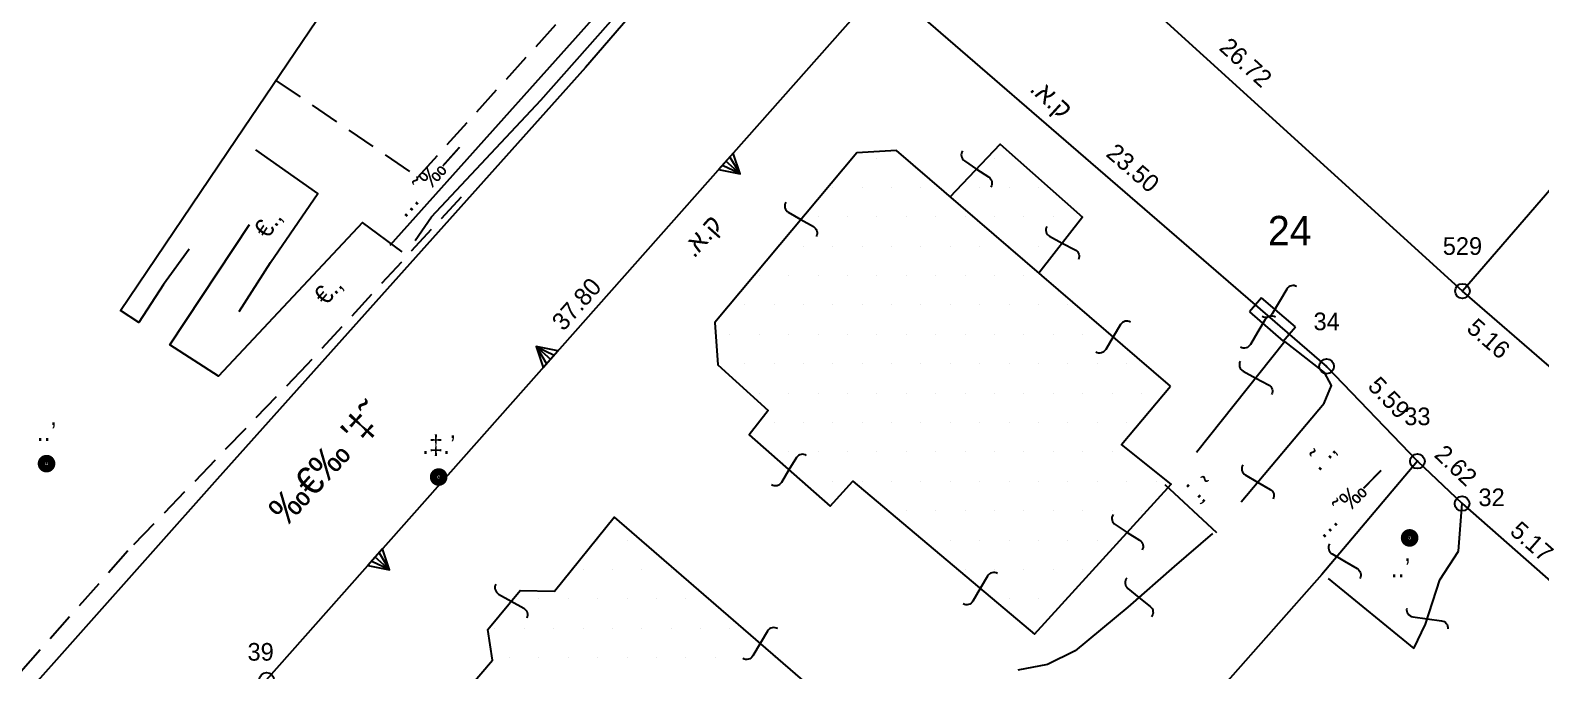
# Model space of a CAD drawing. Header units: feet. Extents: x 199929 to 200372, y 746507 to 746908.
# Drawn here: x 200100.2 to 200164.5, y 746735.7 to 746762.9 of the extents above; entities that cross this region are included whole.
import ezdxf
from ezdxf.enums import TextEntityAlignment as Align

# ---------------------------------------------------------------- set-up
doc = ezdxf.new("R2010")
doc.units = ezdxf.units.FT
doc.header["$LTSCALE"] = 5
doc.header["$MEASUREMENT"] = 0
doc.linetypes.add('HIDDEN', pattern=[0.375, 0.25, -0.125])
doc.layers.get('0').update_dxf_attribs({"linetype": 'CONTINUOUS'})
for name, color, linetype in [('121', 3, 'CONTINUOUS'), ('171', 3, 'HIDDEN'), ('1BATIM', 7, 'CONTINUOUS'), ('1MADREGOT', 7, 'CONTINUOUS'), ('1T', 7, 'CONTINUOUS'), ('2GUVER_POLY', 7, 'CONTINUOUS'), ('2NEW_PT', 7, 'CONTINUOUS'), ('2TEURA_PT', 7, 'CONTINUOUS'), ('701', 3, 'CONTINUOUS'), ('701_H', 3, 'CONTINUOUS'), ('723', 3, 'CONTINUOUS'), ('8213', 3, 'CONTINUOUS'), ('8213_T', 7, 'CONTINUOUS'), ('8216', 3, 'CONTINUOUS'), ('8216_T', 7, 'CONTINUOUS'), ('9283', 3, 'CONTINUOUS'), ('9286', 3, 'CONTINUOUS'), ('9288', 3, 'CONTINUOUS'), ('GVUL_C51-', 7, 'CONTINUOUS'), ('NUMLOT_AUTO', 7, 'CONTINUOUS'), ('OLD_FRONTS', 7, 'CONTINUOUS'), ('TR_ANOT_FRONTS', 7, 'CONTINUOUS'), ('TR_ANOT_L', 7, 'CONTINUOUS'), ('TR_GUSH_MARKS', 7, 'CONTINUOUS')]:
    doc.layers.add(name, color=color, linetype=linetype)
doc.styles.add('HEBTEXT', font='HEBTXT.shx')
doc.styles.add('TRHEBTXT', font='HEBTXT.SHX')

# ---------------------------------------------------------------- blocks, each defined once
blk = doc.blocks.new('TRP0002')
at = {"linetype": 'Continuous'}
blk.add_circle((0, 0, 3000), 0.5, dxfattribs=at)
blk.add_point((0, 0))
at = {"style": 'TRHEBTXT', "flags": 8}
blk.add_attdef('NAME', text='', height=1.2, dxfattribs=at).set_placement((0, 2.1), align=Align.BOTTOM_CENTER)
blk.add_attdef('HIGHTM', text='', height=1.6, dxfattribs=at).set_placement((-1, 0), align=Align.RIGHT)
blk.add_attdef('HIGHTC', (1, 0), '', height=1.6, dxfattribs=at)
blk.add_attdef('MARK', text='', height=2, dxfattribs=at).set_placement((0, -1.3), align=Align.TOP_CENTER)
blk = doc.blocks.new('8210')
at = {"layer": '2TEURA_PT', "linetype": 'Continuous', "const_width": 0.625}
blk.add_lwpolyline([(-0.4375, 0, 1), (0.4375, 0, 1)], format="xyb", close=True, dxfattribs=at)
at = {"layer": '2TEURA_PT'}
blk.add_point((0, 0), dxfattribs=at)
blk = doc.blocks.new('8213')
at = {"layer": '1BATIM'}
blk.add_blockref('8210', (0, 0), dxfattribs=at)
blk = doc.blocks.new('8216')
at = {"layer": '1BATIM'}
blk.add_blockref('8210', (0, 0), dxfattribs=at)
blk = doc.blocks.new('*X142')
at = {"color": 0}
for p, q in [((200141.25, 746757.5), (200141.25, 746757.5)), ((200140.625, 746756.25), (200140.625, 746756.25)), ((200141.875, 746756.25), (200141.875, 746756.25)), ((200143.125, 746756.25), (200143.125, 746756.25)), ((200141.25, 746755), (200141.25, 746755)), ((200142.5, 746755), (200142.5, 746755)), ((200143.75, 746755), (200143.75, 746755)), ((200141.875, 746753.75), (200141.875, 746753.75)), ((200143.125, 746753.75), (200143.125, 746753.75))]:
    blk.add_line(p, q, dxfattribs=at)
blk = doc.blocks.new('*X159')
at = {"color": 0}
for p, q in [((200124.375, 746741.25), (200124.375, 746741.25)), ((200125.625, 746741.25), (200125.625, 746741.25)), ((200123.75, 746740), (200123.75, 746740)), ((200125, 746740), (200125, 746740)), ((200126.25, 746740), (200126.25, 746740)), ((200127.5, 746740), (200127.5, 746740)), ((200121.875, 746738.75), (200121.875, 746738.75)), ((200123.125, 746738.75), (200123.125, 746738.75)), ((200124.375, 746738.75), (200124.375, 746738.75)), ((200125.625, 746738.75), (200125.625, 746738.75)), ((200126.875, 746738.75), (200126.875, 746738.75)), ((200128.125, 746738.75), (200128.125, 746738.75)), ((200120, 746737.5), (200120, 746737.5)), ((200121.25, 746737.5), (200121.25, 746737.5)), ((200122.5, 746737.5), (200122.5, 746737.5)), ((200123.75, 746737.5), (200123.75, 746737.5)), ((200125, 746737.5), (200125, 746737.5)), ((200126.25, 746737.5), (200126.25, 746737.5)), ((200127.5, 746737.5), (200127.5, 746737.5)), ((200128.75, 746737.5), (200128.75, 746737.5)), ((200130, 746737.5), (200130, 746737.5)), ((200120.625, 746736.25), (200120.625, 746736.25)), ((200121.875, 746736.25), (200121.875, 746736.25)), ((200123.125, 746736.25), (200123.125, 746736.25)), ((200124.375, 746736.25), (200124.375, 746736.25)), ((200125.625, 746736.25), (200125.625, 746736.25)), ((200126.875, 746736.25), (200126.875, 746736.25)), ((200128.125, 746736.25), (200128.125, 746736.25)), ((200129.375, 746736.25), (200129.375, 746736.25)), ((200130.625, 746736.25), (200130.625, 746736.25)), ((200131.875, 746736.25), (200131.875, 746736.25)), ((200120, 746735), (200120, 746735)), ((200121.25, 746735), (200121.25, 746735)), ((200122.5, 746735), (200122.5, 746735)), ((200123.75, 746735), (200123.75, 746735)), ((200125, 746735), (200125, 746735)), ((200126.25, 746735), (200126.25, 746735)), ((200127.5, 746735), (200127.5, 746735)), ((200128.75, 746735), (200128.75, 746735)), ((200130, 746735), (200130, 746735)), ((200131.25, 746735), (200131.25, 746735)), ((200132.5, 746735), (200132.5, 746735)), ((200118.125, 746733.75), (200118.125, 746733.75)), ((200119.375, 746733.75), (200119.375, 746733.75)), ((200120.625, 746733.75), (200120.625, 746733.75)), ((200121.875, 746733.75), (200121.875, 746733.75)), ((200123.125, 746733.75), (200123.125, 746733.75)), ((200124.375, 746733.75), (200124.375, 746733.75)), ((200125.625, 746733.75), (200125.625, 746733.75)), ((200126.875, 746733.75), (200126.875, 746733.75)), ((200128.125, 746733.75), (200128.125, 746733.75)), ((200129.375, 746733.75), (200129.375, 746733.75)), ((200130.625, 746733.75), (200130.625, 746733.75)), ((200131.875, 746733.75), (200131.875, 746733.75)), ((200133.125, 746733.75), (200133.125, 746733.75)), ((200134.375, 746733.75), (200134.375, 746733.75)), ((200118.75, 746732.5), (200118.75, 746732.5)), ((200120, 746732.5), (200120, 746732.5)), ((200121.25, 746732.5), (200121.25, 746732.5)), ((200122.5, 746732.5), (200122.5, 746732.5)), ((200123.75, 746732.5), (200123.75, 746732.5)), ((200125, 746732.5), (200125, 746732.5)), ((200126.25, 746732.5), (200126.25, 746732.5)), ((200127.5, 746732.5), (200127.5, 746732.5)), ((200128.75, 746732.5), (200128.75, 746732.5)), ((200130, 746732.5), (200130, 746732.5)), ((200131.25, 746732.5), (200131.25, 746732.5)), ((200132.5, 746732.5), (200132.5, 746732.5)), ((200133.75, 746732.5), (200133.75, 746732.5)), ((200135, 746732.5), (200135, 746732.5)), ((200136.25, 746732.5), (200136.25, 746732.5)), ((200120.625, 746731.25), (200120.625, 746731.25)), ((200121.875, 746731.25), (200121.875, 746731.25)), ((200123.125, 746731.25), (200123.125, 746731.25)), ((200124.375, 746731.25), (200124.375, 746731.25)), ((200125.625, 746731.25), (200125.625, 746731.25)), ((200126.875, 746731.25), (200126.875, 746731.25)), ((200128.125, 746731.25), (200128.125, 746731.25)), ((200129.375, 746731.25), (200129.375, 746731.25)), ((200130.625, 746731.25), (200130.625, 746731.25)), ((200131.875, 746731.25), (200131.875, 746731.25)), ((200133.125, 746731.25), (200133.125, 746731.25)), ((200134.375, 746731.25), (200134.375, 746731.25)), ((200135.625, 746731.25), (200135.625, 746731.25)), ((200136.875, 746731.25), (200136.875, 746731.25)), ((200121.25, 746730), (200121.25, 746730)), ((200122.5, 746730), (200122.5, 746730)), ((200123.75, 746730), (200123.75, 746730)), ((200125, 746730), (200125, 746730)), ((200126.25, 746730), (200126.25, 746730)), ((200127.5, 746730), (200127.5, 746730)), ((200128.75, 746730), (200128.75, 746730)), ((200130, 746730), (200130, 746730)), ((200131.25, 746730), (200131.25, 746730)), ((200132.5, 746730), (200132.5, 746730)), ((200133.75, 746730), (200133.75, 746730)), ((200135, 746730), (200135, 746730)), ((200136.25, 746730), (200136.25, 746730)), ((200137.5, 746730), (200137.5, 746730)), ((200138.75, 746730), (200138.75, 746730)), ((200123.125, 746728.75), (200123.125, 746728.75)), ((200124.375, 746728.75), (200124.375, 746728.75)), ((200125.625, 746728.75), (200125.625, 746728.75)), ((200126.875, 746728.75), (200126.875, 746728.75)), ((200128.125, 746728.75), (200128.125, 746728.75)), ((200129.375, 746728.75), (200129.375, 746728.75)), ((200130.625, 746728.75), (200130.625, 746728.75)), ((200131.875, 746728.75), (200131.875, 746728.75)), ((200133.125, 746728.75), (200133.125, 746728.75)), ((200134.375, 746728.75), (200134.375, 746728.75)), ((200135.625, 746728.75), (200135.625, 746728.75)), ((200136.875, 746728.75), (200136.875, 746728.75)), ((200138.125, 746728.75), (200138.125, 746728.75)), ((200139.375, 746728.75), (200139.375, 746728.75)), ((200140.625, 746728.75), (200140.625, 746728.75)), ((200123.75, 746727.5), (200123.75, 746727.5)), ((200125, 746727.5), (200125, 746727.5)), ((200126.25, 746727.5), (200126.25, 746727.5)), ((200127.5, 746727.5), (200127.5, 746727.5)), ((200128.75, 746727.5), (200128.75, 746727.5)), ((200130, 746727.5), (200130, 746727.5)), ((200131.25, 746727.5), (200131.25, 746727.5)), ((200132.5, 746727.5), (200132.5, 746727.5)), ((200133.75, 746727.5), (200133.75, 746727.5)), ((200135, 746727.5), (200135, 746727.5)), ((200136.25, 746727.5), (200136.25, 746727.5)), ((200137.5, 746727.5), (200137.5, 746727.5)), ((200138.75, 746727.5), (200138.75, 746727.5)), ((200124.375, 746726.25), (200124.375, 746726.25)), ((200125.625, 746726.25), (200125.625, 746726.25)), ((200126.875, 746726.25), (200126.875, 746726.25)), ((200128.125, 746726.25), (200128.125, 746726.25)), ((200129.375, 746726.25), (200129.375, 746726.25)), ((200130.625, 746726.25), (200130.625, 746726.25)), ((200131.875, 746726.25), (200131.875, 746726.25)), ((200133.125, 746726.25), (200133.125, 746726.25)), ((200134.375, 746726.25), (200134.375, 746726.25)), ((200135.625, 746726.25), (200135.625, 746726.25)), ((200136.875, 746726.25), (200136.875, 746726.25)), ((200138.125, 746726.25), (200138.125, 746726.25)), ((200127.5, 746725), (200127.5, 746725)), ((200128.75, 746725), (200128.75, 746725)), ((200130, 746725), (200130, 746725)), ((200131.25, 746725), (200131.25, 746725)), ((200132.5, 746725), (200132.5, 746725)), ((200133.75, 746725), (200133.75, 746725)), ((200135, 746725), (200135, 746725)), ((200136.25, 746725), (200136.25, 746725)), ((200137.5, 746725), (200137.5, 746725)), ((200128.125, 746723.75), (200128.125, 746723.75)), ((200129.375, 746723.75), (200129.375, 746723.75)), ((200130.625, 746723.75), (200130.625, 746723.75)), ((200131.875, 746723.75), (200131.875, 746723.75)), ((200133.125, 746723.75), (200133.125, 746723.75)), ((200134.375, 746723.75), (200134.375, 746723.75)), ((200135.625, 746723.75), (200135.625, 746723.75)), ((200130, 746722.5), (200130, 746722.5)), ((200131.25, 746722.5), (200131.25, 746722.5)), ((200132.5, 746722.5), (200132.5, 746722.5)), ((200133.75, 746722.5), (200133.75, 746722.5)), ((200135, 746722.5), (200135, 746722.5)), ((200131.875, 746721.25), (200131.875, 746721.25)), ((200133.125, 746721.25), (200133.125, 746721.25)), ((200132.5, 746720), (200132.5, 746720))]:
    blk.add_line(p, q, dxfattribs=at)
blk = doc.blocks.new('*X160')
at = {"color": 0}
for p, q in [((200136.25, 746757.5), (200136.25, 746757.5)), ((200134.375, 746756.25), (200134.375, 746756.25)), ((200135.625, 746756.25), (200135.625, 746756.25)), ((200136.875, 746756.25), (200136.875, 746756.25)), ((200138.125, 746756.25), (200138.125, 746756.25)), ((200133.75, 746755), (200133.75, 746755)), ((200135, 746755), (200135, 746755)), ((200136.25, 746755), (200136.25, 746755)), ((200137.5, 746755), (200137.5, 746755)), ((200138.75, 746755), (200138.75, 746755)), ((200140, 746755), (200140, 746755)), ((200133.125, 746753.75), (200133.125, 746753.75)), ((200134.375, 746753.75), (200134.375, 746753.75)), ((200135.625, 746753.75), (200135.625, 746753.75)), ((200136.875, 746753.75), (200136.875, 746753.75)), ((200138.125, 746753.75), (200138.125, 746753.75)), ((200139.375, 746753.75), (200139.375, 746753.75)), ((200140.625, 746753.75), (200140.625, 746753.75)), ((200131.25, 746752.5), (200131.25, 746752.5)), ((200132.5, 746752.5), (200132.5, 746752.5)), ((200133.75, 746752.5), (200133.75, 746752.5)), ((200135, 746752.5), (200135, 746752.5)), ((200136.25, 746752.5), (200136.25, 746752.5)), ((200137.5, 746752.5), (200137.5, 746752.5)), ((200138.75, 746752.5), (200138.75, 746752.5)), ((200140, 746752.5), (200140, 746752.5)), ((200141.25, 746752.5), (200141.25, 746752.5)), ((200142.5, 746752.5), (200142.5, 746752.5)), ((200130.625, 746751.25), (200130.625, 746751.25)), ((200131.875, 746751.25), (200131.875, 746751.25)), ((200133.125, 746751.25), (200133.125, 746751.25)), ((200134.375, 746751.25), (200134.375, 746751.25)), ((200135.625, 746751.25), (200135.625, 746751.25)), ((200136.875, 746751.25), (200136.875, 746751.25)), ((200138.125, 746751.25), (200138.125, 746751.25)), ((200139.375, 746751.25), (200139.375, 746751.25)), ((200140.625, 746751.25), (200140.625, 746751.25)), ((200141.875, 746751.25), (200141.875, 746751.25)), ((200143.125, 746751.25), (200143.125, 746751.25)), ((200144.375, 746751.25), (200144.375, 746751.25)), ((200130, 746750), (200130, 746750)), ((200131.25, 746750), (200131.25, 746750)), ((200132.5, 746750), (200132.5, 746750)), ((200133.75, 746750), (200133.75, 746750)), ((200135, 746750), (200135, 746750)), ((200136.25, 746750), (200136.25, 746750)), ((200137.5, 746750), (200137.5, 746750)), ((200138.75, 746750), (200138.75, 746750)), ((200140, 746750), (200140, 746750)), ((200141.25, 746750), (200141.25, 746750)), ((200142.5, 746750), (200142.5, 746750)), ((200143.75, 746750), (200143.75, 746750)), ((200145, 746750), (200145, 746750)), ((200130.625, 746748.75), (200130.625, 746748.75)), ((200131.875, 746748.75), (200131.875, 746748.75)), ((200133.125, 746748.75), (200133.125, 746748.75)), ((200134.375, 746748.75), (200134.375, 746748.75)), ((200135.625, 746748.75), (200135.625, 746748.75)), ((200136.875, 746748.75), (200136.875, 746748.75)), ((200138.125, 746748.75), (200138.125, 746748.75)), ((200139.375, 746748.75), (200139.375, 746748.75)), ((200140.625, 746748.75), (200140.625, 746748.75)), ((200141.875, 746748.75), (200141.875, 746748.75)), ((200143.125, 746748.75), (200143.125, 746748.75)), ((200144.375, 746748.75), (200144.375, 746748.75)), ((200145.625, 746748.75), (200145.625, 746748.75)), ((200146.875, 746748.75), (200146.875, 746748.75)), ((200131.25, 746747.5), (200131.25, 746747.5)), ((200132.5, 746747.5), (200132.5, 746747.5)), ((200133.75, 746747.5), (200133.75, 746747.5)), ((200135, 746747.5), (200135, 746747.5)), ((200136.25, 746747.5), (200136.25, 746747.5)), ((200137.5, 746747.5), (200137.5, 746747.5)), ((200138.75, 746747.5), (200138.75, 746747.5)), ((200140, 746747.5), (200140, 746747.5)), ((200141.25, 746747.5), (200141.25, 746747.5)), ((200142.5, 746747.5), (200142.5, 746747.5)), ((200143.75, 746747.5), (200143.75, 746747.5)), ((200145, 746747.5), (200145, 746747.5)), ((200146.25, 746747.5), (200146.25, 746747.5)), ((200147.5, 746747.5), (200147.5, 746747.5)), ((200131.875, 746746.25), (200131.875, 746746.25)), ((200133.125, 746746.25), (200133.125, 746746.25)), ((200134.375, 746746.25), (200134.375, 746746.25)), ((200135.625, 746746.25), (200135.625, 746746.25)), ((200136.875, 746746.25), (200136.875, 746746.25)), ((200138.125, 746746.25), (200138.125, 746746.25)), ((200139.375, 746746.25), (200139.375, 746746.25)), ((200140.625, 746746.25), (200140.625, 746746.25)), ((200141.875, 746746.25), (200141.875, 746746.25)), ((200143.125, 746746.25), (200143.125, 746746.25)), ((200144.375, 746746.25), (200144.375, 746746.25)), ((200145.625, 746746.25), (200145.625, 746746.25)), ((200146.875, 746746.25), (200146.875, 746746.25)), ((200132.5, 746745), (200132.5, 746745)), ((200133.75, 746745), (200133.75, 746745)), ((200135, 746745), (200135, 746745)), ((200136.25, 746745), (200136.25, 746745)), ((200137.5, 746745), (200137.5, 746745)), ((200138.75, 746745), (200138.75, 746745)), ((200140, 746745), (200140, 746745)), ((200141.25, 746745), (200141.25, 746745)), ((200142.5, 746745), (200142.5, 746745)), ((200143.75, 746745), (200143.75, 746745)), ((200145, 746745), (200145, 746745)), ((200146.25, 746745), (200146.25, 746745)), ((200133.125, 746743.75), (200133.125, 746743.75)), ((200134.375, 746743.75), (200134.375, 746743.75)), ((200135.625, 746743.75), (200135.625, 746743.75)), ((200136.875, 746743.75), (200136.875, 746743.75)), ((200138.125, 746743.75), (200138.125, 746743.75)), ((200139.375, 746743.75), (200139.375, 746743.75)), ((200140.625, 746743.75), (200140.625, 746743.75)), ((200141.875, 746743.75), (200141.875, 746743.75)), ((200143.125, 746743.75), (200143.125, 746743.75)), ((200144.375, 746743.75), (200144.375, 746743.75)), ((200145.625, 746743.75), (200145.625, 746743.75)), ((200146.875, 746743.75), (200146.875, 746743.75)), ((200148.125, 746743.75), (200148.125, 746743.75)), ((200137.5, 746742.5), (200137.5, 746742.5)), ((200138.75, 746742.5), (200138.75, 746742.5)), ((200140, 746742.5), (200140, 746742.5)), ((200141.25, 746742.5), (200141.25, 746742.5)), ((200142.5, 746742.5), (200142.5, 746742.5)), ((200143.75, 746742.5), (200143.75, 746742.5)), ((200145, 746742.5), (200145, 746742.5)), ((200146.25, 746742.5), (200146.25, 746742.5)), ((200147.5, 746742.5), (200147.5, 746742.5)), ((200139.375, 746741.25), (200139.375, 746741.25)), ((200140.625, 746741.25), (200140.625, 746741.25)), ((200141.875, 746741.25), (200141.875, 746741.25)), ((200143.125, 746741.25), (200143.125, 746741.25)), ((200144.375, 746741.25), (200144.375, 746741.25)), ((200145.625, 746741.25), (200145.625, 746741.25)), ((200140, 746740), (200140, 746740)), ((200141.25, 746740), (200141.25, 746740)), ((200142.5, 746740), (200142.5, 746740)), ((200143.75, 746740), (200143.75, 746740)), ((200145, 746740), (200145, 746740)), ((200141.875, 746738.75), (200141.875, 746738.75)), ((200143.125, 746738.75), (200143.125, 746738.75))]:
    blk.add_line(p, q, dxfattribs=at)
blk = doc.blocks.new('*X32')
at = {"color": 0}
for p, q in [((200141.25, 746757.5), (200141.25, 746757.5)), ((200140.625, 746756.25), (200140.625, 746756.25)), ((200141.875, 746756.25), (200141.875, 746756.25)), ((200143.125, 746756.25), (200143.125, 746756.25)), ((200141.25, 746755), (200141.25, 746755)), ((200142.5, 746755), (200142.5, 746755)), ((200143.75, 746755), (200143.75, 746755)), ((200141.875, 746753.75), (200141.875, 746753.75)), ((200143.125, 746753.75), (200143.125, 746753.75))]:
    blk.add_line(p, q, dxfattribs=at)
blk = doc.blocks.new('*X49')
at = {"color": 0}
for p, q in [((200124.375, 746741.25), (200124.375, 746741.25)), ((200125.625, 746741.25), (200125.625, 746741.25)), ((200123.75, 746740), (200123.75, 746740)), ((200125, 746740), (200125, 746740)), ((200126.25, 746740), (200126.25, 746740)), ((200127.5, 746740), (200127.5, 746740)), ((200121.875, 746738.75), (200121.875, 746738.75)), ((200123.125, 746738.75), (200123.125, 746738.75)), ((200124.375, 746738.75), (200124.375, 746738.75)), ((200125.625, 746738.75), (200125.625, 746738.75)), ((200126.875, 746738.75), (200126.875, 746738.75)), ((200128.125, 746738.75), (200128.125, 746738.75)), ((200120, 746737.5), (200120, 746737.5)), ((200121.25, 746737.5), (200121.25, 746737.5)), ((200122.5, 746737.5), (200122.5, 746737.5)), ((200123.75, 746737.5), (200123.75, 746737.5)), ((200125, 746737.5), (200125, 746737.5)), ((200126.25, 746737.5), (200126.25, 746737.5)), ((200127.5, 746737.5), (200127.5, 746737.5)), ((200128.75, 746737.5), (200128.75, 746737.5)), ((200130, 746737.5), (200130, 746737.5)), ((200120.625, 746736.25), (200120.625, 746736.25)), ((200121.875, 746736.25), (200121.875, 746736.25)), ((200123.125, 746736.25), (200123.125, 746736.25)), ((200124.375, 746736.25), (200124.375, 746736.25)), ((200125.625, 746736.25), (200125.625, 746736.25)), ((200126.875, 746736.25), (200126.875, 746736.25)), ((200128.125, 746736.25), (200128.125, 746736.25)), ((200129.375, 746736.25), (200129.375, 746736.25)), ((200130.625, 746736.25), (200130.625, 746736.25)), ((200131.875, 746736.25), (200131.875, 746736.25)), ((200120, 746735), (200120, 746735)), ((200121.25, 746735), (200121.25, 746735)), ((200122.5, 746735), (200122.5, 746735)), ((200123.75, 746735), (200123.75, 746735)), ((200125, 746735), (200125, 746735)), ((200126.25, 746735), (200126.25, 746735)), ((200127.5, 746735), (200127.5, 746735)), ((200128.75, 746735), (200128.75, 746735)), ((200130, 746735), (200130, 746735)), ((200131.25, 746735), (200131.25, 746735)), ((200132.5, 746735), (200132.5, 746735)), ((200118.125, 746733.75), (200118.125, 746733.75)), ((200119.375, 746733.75), (200119.375, 746733.75)), ((200120.625, 746733.75), (200120.625, 746733.75)), ((200121.875, 746733.75), (200121.875, 746733.75)), ((200123.125, 746733.75), (200123.125, 746733.75)), ((200124.375, 746733.75), (200124.375, 746733.75)), ((200125.625, 746733.75), (200125.625, 746733.75)), ((200126.875, 746733.75), (200126.875, 746733.75)), ((200128.125, 746733.75), (200128.125, 746733.75)), ((200129.375, 746733.75), (200129.375, 746733.75)), ((200130.625, 746733.75), (200130.625, 746733.75)), ((200131.875, 746733.75), (200131.875, 746733.75)), ((200133.125, 746733.75), (200133.125, 746733.75)), ((200134.375, 746733.75), (200134.375, 746733.75)), ((200118.75, 746732.5), (200118.75, 746732.5)), ((200120, 746732.5), (200120, 746732.5)), ((200121.25, 746732.5), (200121.25, 746732.5)), ((200122.5, 746732.5), (200122.5, 746732.5)), ((200123.75, 746732.5), (200123.75, 746732.5)), ((200125, 746732.5), (200125, 746732.5)), ((200126.25, 746732.5), (200126.25, 746732.5)), ((200127.5, 746732.5), (200127.5, 746732.5)), ((200128.75, 746732.5), (200128.75, 746732.5)), ((200130, 746732.5), (200130, 746732.5)), ((200131.25, 746732.5), (200131.25, 746732.5)), ((200132.5, 746732.5), (200132.5, 746732.5)), ((200133.75, 746732.5), (200133.75, 746732.5)), ((200135, 746732.5), (200135, 746732.5)), ((200136.25, 746732.5), (200136.25, 746732.5)), ((200120.625, 746731.25), (200120.625, 746731.25)), ((200121.875, 746731.25), (200121.875, 746731.25)), ((200123.125, 746731.25), (200123.125, 746731.25)), ((200124.375, 746731.25), (200124.375, 746731.25)), ((200125.625, 746731.25), (200125.625, 746731.25)), ((200126.875, 746731.25), (200126.875, 746731.25)), ((200128.125, 746731.25), (200128.125, 746731.25)), ((200129.375, 746731.25), (200129.375, 746731.25)), ((200130.625, 746731.25), (200130.625, 746731.25)), ((200131.875, 746731.25), (200131.875, 746731.25)), ((200133.125, 746731.25), (200133.125, 746731.25)), ((200134.375, 746731.25), (200134.375, 746731.25)), ((200135.625, 746731.25), (200135.625, 746731.25)), ((200136.875, 746731.25), (200136.875, 746731.25)), ((200121.25, 746730), (200121.25, 746730)), ((200122.5, 746730), (200122.5, 746730)), ((200123.75, 746730), (200123.75, 746730)), ((200125, 746730), (200125, 746730)), ((200126.25, 746730), (200126.25, 746730)), ((200127.5, 746730), (200127.5, 746730)), ((200128.75, 746730), (200128.75, 746730)), ((200130, 746730), (200130, 746730)), ((200131.25, 746730), (200131.25, 746730)), ((200132.5, 746730), (200132.5, 746730)), ((200133.75, 746730), (200133.75, 746730)), ((200135, 746730), (200135, 746730)), ((200136.25, 746730), (200136.25, 746730)), ((200137.5, 746730), (200137.5, 746730)), ((200138.75, 746730), (200138.75, 746730)), ((200123.125, 746728.75), (200123.125, 746728.75)), ((200124.375, 746728.75), (200124.375, 746728.75)), ((200125.625, 746728.75), (200125.625, 746728.75)), ((200126.875, 746728.75), (200126.875, 746728.75)), ((200128.125, 746728.75), (200128.125, 746728.75)), ((200129.375, 746728.75), (200129.375, 746728.75)), ((200130.625, 746728.75), (200130.625, 746728.75)), ((200131.875, 746728.75), (200131.875, 746728.75)), ((200133.125, 746728.75), (200133.125, 746728.75)), ((200134.375, 746728.75), (200134.375, 746728.75)), ((200135.625, 746728.75), (200135.625, 746728.75)), ((200136.875, 746728.75), (200136.875, 746728.75)), ((200138.125, 746728.75), (200138.125, 746728.75)), ((200139.375, 746728.75), (200139.375, 746728.75)), ((200140.625, 746728.75), (200140.625, 746728.75)), ((200123.75, 746727.5), (200123.75, 746727.5)), ((200125, 746727.5), (200125, 746727.5)), ((200126.25, 746727.5), (200126.25, 746727.5)), ((200127.5, 746727.5), (200127.5, 746727.5)), ((200128.75, 746727.5), (200128.75, 746727.5)), ((200130, 746727.5), (200130, 746727.5)), ((200131.25, 746727.5), (200131.25, 746727.5)), ((200132.5, 746727.5), (200132.5, 746727.5)), ((200133.75, 746727.5), (200133.75, 746727.5)), ((200135, 746727.5), (200135, 746727.5)), ((200136.25, 746727.5), (200136.25, 746727.5)), ((200137.5, 746727.5), (200137.5, 746727.5)), ((200138.75, 746727.5), (200138.75, 746727.5)), ((200124.375, 746726.25), (200124.375, 746726.25)), ((200125.625, 746726.25), (200125.625, 746726.25)), ((200126.875, 746726.25), (200126.875, 746726.25)), ((200128.125, 746726.25), (200128.125, 746726.25)), ((200129.375, 746726.25), (200129.375, 746726.25)), ((200130.625, 746726.25), (200130.625, 746726.25)), ((200131.875, 746726.25), (200131.875, 746726.25)), ((200133.125, 746726.25), (200133.125, 746726.25)), ((200134.375, 746726.25), (200134.375, 746726.25)), ((200135.625, 746726.25), (200135.625, 746726.25)), ((200136.875, 746726.25), (200136.875, 746726.25)), ((200138.125, 746726.25), (200138.125, 746726.25)), ((200127.5, 746725), (200127.5, 746725)), ((200128.75, 746725), (200128.75, 746725)), ((200130, 746725), (200130, 746725)), ((200131.25, 746725), (200131.25, 746725)), ((200132.5, 746725), (200132.5, 746725)), ((200133.75, 746725), (200133.75, 746725)), ((200135, 746725), (200135, 746725)), ((200136.25, 746725), (200136.25, 746725)), ((200137.5, 746725), (200137.5, 746725)), ((200128.125, 746723.75), (200128.125, 746723.75)), ((200129.375, 746723.75), (200129.375, 746723.75)), ((200130.625, 746723.75), (200130.625, 746723.75)), ((200131.875, 746723.75), (200131.875, 746723.75)), ((200133.125, 746723.75), (200133.125, 746723.75)), ((200134.375, 746723.75), (200134.375, 746723.75)), ((200135.625, 746723.75), (200135.625, 746723.75)), ((200130, 746722.5), (200130, 746722.5)), ((200131.25, 746722.5), (200131.25, 746722.5)), ((200132.5, 746722.5), (200132.5, 746722.5)), ((200133.75, 746722.5), (200133.75, 746722.5)), ((200135, 746722.5), (200135, 746722.5)), ((200131.875, 746721.25), (200131.875, 746721.25)), ((200133.125, 746721.25), (200133.125, 746721.25)), ((200132.5, 746720), (200132.5, 746720))]:
    blk.add_line(p, q, dxfattribs=at)
blk = doc.blocks.new('*X50')
at = {"color": 0}
for p, q in [((200136.25, 746757.5), (200136.25, 746757.5)), ((200134.375, 746756.25), (200134.375, 746756.25)), ((200135.625, 746756.25), (200135.625, 746756.25)), ((200136.875, 746756.25), (200136.875, 746756.25)), ((200138.125, 746756.25), (200138.125, 746756.25)), ((200133.75, 746755), (200133.75, 746755)), ((200135, 746755), (200135, 746755)), ((200136.25, 746755), (200136.25, 746755)), ((200137.5, 746755), (200137.5, 746755)), ((200138.75, 746755), (200138.75, 746755)), ((200140, 746755), (200140, 746755)), ((200133.125, 746753.75), (200133.125, 746753.75)), ((200134.375, 746753.75), (200134.375, 746753.75)), ((200135.625, 746753.75), (200135.625, 746753.75)), ((200136.875, 746753.75), (200136.875, 746753.75)), ((200138.125, 746753.75), (200138.125, 746753.75)), ((200139.375, 746753.75), (200139.375, 746753.75)), ((200140.625, 746753.75), (200140.625, 746753.75)), ((200131.25, 746752.5), (200131.25, 746752.5)), ((200132.5, 746752.5), (200132.5, 746752.5)), ((200133.75, 746752.5), (200133.75, 746752.5)), ((200135, 746752.5), (200135, 746752.5)), ((200136.25, 746752.5), (200136.25, 746752.5)), ((200137.5, 746752.5), (200137.5, 746752.5)), ((200138.75, 746752.5), (200138.75, 746752.5)), ((200140, 746752.5), (200140, 746752.5)), ((200141.25, 746752.5), (200141.25, 746752.5)), ((200142.5, 746752.5), (200142.5, 746752.5)), ((200130.625, 746751.25), (200130.625, 746751.25)), ((200131.875, 746751.25), (200131.875, 746751.25)), ((200133.125, 746751.25), (200133.125, 746751.25)), ((200134.375, 746751.25), (200134.375, 746751.25)), ((200135.625, 746751.25), (200135.625, 746751.25)), ((200136.875, 746751.25), (200136.875, 746751.25)), ((200138.125, 746751.25), (200138.125, 746751.25)), ((200139.375, 746751.25), (200139.375, 746751.25)), ((200140.625, 746751.25), (200140.625, 746751.25)), ((200141.875, 746751.25), (200141.875, 746751.25)), ((200143.125, 746751.25), (200143.125, 746751.25)), ((200144.375, 746751.25), (200144.375, 746751.25)), ((200130, 746750), (200130, 746750)), ((200131.25, 746750), (200131.25, 746750)), ((200132.5, 746750), (200132.5, 746750)), ((200133.75, 746750), (200133.75, 746750)), ((200135, 746750), (200135, 746750)), ((200136.25, 746750), (200136.25, 746750)), ((200137.5, 746750), (200137.5, 746750)), ((200138.75, 746750), (200138.75, 746750)), ((200140, 746750), (200140, 746750)), ((200141.25, 746750), (200141.25, 746750)), ((200142.5, 746750), (200142.5, 746750)), ((200143.75, 746750), (200143.75, 746750)), ((200145, 746750), (200145, 746750)), ((200130.625, 746748.75), (200130.625, 746748.75)), ((200131.875, 746748.75), (200131.875, 746748.75)), ((200133.125, 746748.75), (200133.125, 746748.75)), ((200134.375, 746748.75), (200134.375, 746748.75)), ((200135.625, 746748.75), (200135.625, 746748.75)), ((200136.875, 746748.75), (200136.875, 746748.75)), ((200138.125, 746748.75), (200138.125, 746748.75)), ((200139.375, 746748.75), (200139.375, 746748.75)), ((200140.625, 746748.75), (200140.625, 746748.75)), ((200141.875, 746748.75), (200141.875, 746748.75)), ((200143.125, 746748.75), (200143.125, 746748.75)), ((200144.375, 746748.75), (200144.375, 746748.75)), ((200145.625, 746748.75), (200145.625, 746748.75)), ((200146.875, 746748.75), (200146.875, 746748.75)), ((200131.25, 746747.5), (200131.25, 746747.5)), ((200132.5, 746747.5), (200132.5, 746747.5)), ((200133.75, 746747.5), (200133.75, 746747.5)), ((200135, 746747.5), (200135, 746747.5)), ((200136.25, 746747.5), (200136.25, 746747.5)), ((200137.5, 746747.5), (200137.5, 746747.5)), ((200138.75, 746747.5), (200138.75, 746747.5)), ((200140, 746747.5), (200140, 746747.5)), ((200141.25, 746747.5), (200141.25, 746747.5)), ((200142.5, 746747.5), (200142.5, 746747.5)), ((200143.75, 746747.5), (200143.75, 746747.5)), ((200145, 746747.5), (200145, 746747.5)), ((200146.25, 746747.5), (200146.25, 746747.5)), ((200147.5, 746747.5), (200147.5, 746747.5)), ((200131.875, 746746.25), (200131.875, 746746.25)), ((200133.125, 746746.25), (200133.125, 746746.25)), ((200134.375, 746746.25), (200134.375, 746746.25)), ((200135.625, 746746.25), (200135.625, 746746.25)), ((200136.875, 746746.25), (200136.875, 746746.25)), ((200138.125, 746746.25), (200138.125, 746746.25)), ((200139.375, 746746.25), (200139.375, 746746.25)), ((200140.625, 746746.25), (200140.625, 746746.25)), ((200141.875, 746746.25), (200141.875, 746746.25)), ((200143.125, 746746.25), (200143.125, 746746.25)), ((200144.375, 746746.25), (200144.375, 746746.25)), ((200145.625, 746746.25), (200145.625, 746746.25)), ((200146.875, 746746.25), (200146.875, 746746.25)), ((200132.5, 746745), (200132.5, 746745)), ((200133.75, 746745), (200133.75, 746745)), ((200135, 746745), (200135, 746745)), ((200136.25, 746745), (200136.25, 746745)), ((200137.5, 746745), (200137.5, 746745)), ((200138.75, 746745), (200138.75, 746745)), ((200140, 746745), (200140, 746745)), ((200141.25, 746745), (200141.25, 746745)), ((200142.5, 746745), (200142.5, 746745)), ((200143.75, 746745), (200143.75, 746745)), ((200145, 746745), (200145, 746745)), ((200146.25, 746745), (200146.25, 746745)), ((200133.125, 746743.75), (200133.125, 746743.75)), ((200134.375, 746743.75), (200134.375, 746743.75)), ((200135.625, 746743.75), (200135.625, 746743.75)), ((200136.875, 746743.75), (200136.875, 746743.75)), ((200138.125, 746743.75), (200138.125, 746743.75)), ((200139.375, 746743.75), (200139.375, 746743.75)), ((200140.625, 746743.75), (200140.625, 746743.75)), ((200141.875, 746743.75), (200141.875, 746743.75)), ((200143.125, 746743.75), (200143.125, 746743.75)), ((200144.375, 746743.75), (200144.375, 746743.75)), ((200145.625, 746743.75), (200145.625, 746743.75)), ((200146.875, 746743.75), (200146.875, 746743.75)), ((200148.125, 746743.75), (200148.125, 746743.75)), ((200137.5, 746742.5), (200137.5, 746742.5)), ((200138.75, 746742.5), (200138.75, 746742.5)), ((200140, 746742.5), (200140, 746742.5)), ((200141.25, 746742.5), (200141.25, 746742.5)), ((200142.5, 746742.5), (200142.5, 746742.5)), ((200143.75, 746742.5), (200143.75, 746742.5)), ((200145, 746742.5), (200145, 746742.5)), ((200146.25, 746742.5), (200146.25, 746742.5)), ((200147.5, 746742.5), (200147.5, 746742.5)), ((200139.375, 746741.25), (200139.375, 746741.25)), ((200140.625, 746741.25), (200140.625, 746741.25)), ((200141.875, 746741.25), (200141.875, 746741.25)), ((200143.125, 746741.25), (200143.125, 746741.25)), ((200144.375, 746741.25), (200144.375, 746741.25)), ((200145.625, 746741.25), (200145.625, 746741.25)), ((200140, 746740), (200140, 746740)), ((200141.25, 746740), (200141.25, 746740)), ((200142.5, 746740), (200142.5, 746740)), ((200143.75, 746740), (200143.75, 746740)), ((200145, 746740), (200145, 746740)), ((200141.875, 746738.75), (200141.875, 746738.75)), ((200143.125, 746738.75), (200143.125, 746738.75))]:
    blk.add_line(p, q, dxfattribs=at)
blk = doc.blocks.new('ANOT21')
at = {"style": 'TRHEBTXT', "flags": 8}
blk.add_attdef('TEXT', text='', height=1.28, dxfattribs=at).set_placement((-0.02, -1.48), align=Align.TOP_CENTER)
blk = doc.blocks.new('ANOT13')
at = {"style": 'TRHEBTXT', "flags": 8}
blk.add_attdef('TEXT', text='', height=1.28, dxfattribs=at).set_placement((0.04, -1.48), align=Align.TOP_CENTER)
blk = doc.blocks.new('ANOT23')
at = {"style": 'TRHEBTXT', "flags": 8}
blk.add_attdef('TEXT', text='', height=1.28, dxfattribs=at).set_placement((-0.09, -1.45), align=Align.TOP_CENTER)
blk = doc.blocks.new('TR_FRONT')
at = {"style": 'TRHEBTXT', "flags": 8}
blk.add_attdef('FRONT', text='', height=1.2, dxfattribs=at).set_placement((0, -1), align=Align.TOP_CENTER)
blk = doc.blocks.new('ANOT105')
blk.add_lwpolyline([(0.25, 1.54, 0.414214), (-0.16, 0.97), (0, 0), (0.18, -0.97, -0.414214), (-0.21, -1.55)], format="xyb")
blk = doc.blocks.new('*U264')
at = {"layer": '1T', "style": 'TRHEBTXT'}
blk.add_text("‰€‰ '‡˜", height=1.2, rotation=47.39205, dxfattribs=at).set_placement((200111.16, 746741.823))
blk = doc.blocks.new('TR_LOT')
at = {"flags": 8}
blk.add_attdef('LOT', (0, 0), '', height=2, dxfattribs=at)
blk = doc.blocks.new('GUSHMARK')
for p, q in [((-0.025, 0.772), (-0.262, 0.028)), ((0, 0.867), (0, 0)), ((0.023, 0.765), (0.24, 0.036))]:
    blk.add_line(p, q)
at = {"layer": 'TR_GUSH_MARKS'}
blk.add_lwpolyline([(0.501, 0), (0, 0.867), (-0.501, 0)], close=True, dxfattribs=at)
blk = doc.blocks.new('ANOT101')
at = {"xscale": 1.5, "yscale": 1.5, "zscale": 1.5}
blk.add_blockref('GUSHMARK', (0, 0), dxfattribs=at)
blk = doc.blocks.new('ANOT11')
at = {"style": 'TRHEBTXT', "flags": 8}
blk.add_attdef('TEXT', text='', height=1.28, dxfattribs=at).set_placement((-0.07, -1.48), align=Align.TOP_CENTER)
blk = doc.blocks.new('RESERV')
at = {"layer": '701_H', "color": 0}
for p, q in [((200138.482, 746778.386), (200123.854, 746761.36)), ((200123.854, 746761.36), (200108.189, 746743.842)), ((200108.189, 746743.842), (200090.208, 746723.635))]:
    blk.add_line(p, q, dxfattribs=at)

msp = doc.modelspace()

# ---------------------------------------------------------------- linework, layer by layer
at = {"layer": '121'}
for p, q in [((200159.24, 746744.6), (200155.17, 746739.78)), ((200160.99, 746740.78), (200161.14, 746742.8)), ((200160.19, 746739.56), (200160.99, 746740.78)), ((200155.44, 746739.62), (200159.09, 746736.64)), ((200159.58, 746737.67), (200160.19, 746739.56)), ((200159.09, 746736.64), (200159.58, 746737.67))]:
    msp.add_line(p, q, dxfattribs=at)
msp.add_lwpolyline([(200150.52, 746741.53), (200148.9, 746740.12), (200146.93, 746738.4), (200144.68, 746736.54), (200143.5, 746735.95), (200142.24, 746735.71)], dxfattribs=at)
msp.add_lwpolyline([(200150.52, 746741.53), (200148.9, 746740.12), (200146.93, 746738.4), (200144.68, 746736.54), (200143.5, 746735.95), (200142.24, 746735.71)], dxfattribs=at)
at = {"layer": '171'}
for points in [[(200110.686, 746760.808), (200116.72, 746756.69), (200130.85, 746772.32), (200137.06, 746780.48), (200138.31, 746782.29), (200139.31, 746784.03), (200139.82, 746786.06), (200140.74, 746791.14), (200141.02, 746793.61), (200140.64, 746795.88), (200140.65, 746797.15), (200140.585, 746797.399)], [(200110.686, 746760.808), (200116.72, 746756.69), (200130.85, 746772.32), (200137.06, 746780.48), (200138.31, 746782.29), (200139.31, 746784.03), (200139.82, 746786.06), (200140.74, 746791.14), (200141.02, 746793.61), (200140.64, 746795.88), (200140.65, 746797.15), (200140.585, 746797.399)], [(200118.56, 746755.84), (200112, 746748.7), (200104.39, 746740.79), (200094.9, 746730.06), (200088.19, 746722.19), (200088.41, 746720.43), (200079.2, 746712.64), (200075.58, 746711.56), (200075.11, 746711.63), (200074.65, 746711.67), (200074.03, 746711.83), (200073.32, 746711.93), (200072.49, 746712.02), (200072.02, 746712.11), (200071.41, 746712.37), (200070.53, 746712.68), (200069.68, 746712.93), (200069.01, 746713.13), (200068.19, 746713.52), (200067.49, 746713.91), (200066.69, 746714.44), (200065.93, 746715.15), (200065.65, 746715.475)], [(200118.56, 746755.84), (200112, 746748.7), (200104.39, 746740.79), (200094.9, 746730.06), (200088.19, 746722.19), (200088.41, 746720.43), (200079.2, 746712.64), (200075.58, 746711.56), (200075.11, 746711.63), (200074.65, 746711.67), (200074.03, 746711.83), (200073.32, 746711.93), (200072.49, 746712.02), (200072.02, 746712.11), (200071.41, 746712.37), (200070.53, 746712.68), (200069.68, 746712.93), (200069.01, 746713.13), (200068.19, 746713.52), (200067.49, 746713.91), (200066.69, 746714.44), (200065.93, 746715.15), (200065.65, 746715.475)]]:
    msp.add_lwpolyline(points, dxfattribs=at)
at = {"layer": '1MADREGOT'}
for p, q in [((200152.616, 746751.559), (200152.092, 746750.953)), ((200154.053, 746750.316), (200152.616, 746751.559)), ((200152.092, 746750.953), (200153.53, 746749.711)), ((200153.791, 746750.013), (200154.053, 746750.316)), ((200153.53, 746749.711), (200153.791, 746750.013))]:
    msp.add_line(p, q, dxfattribs=at)
at = {"layer": '701'}
for points in [[(200148.74, 746747.79), (200137.08, 746757.82), (200135.39, 746757.73), (200129.35, 746750.51), (200129.49, 746748.7), (200131.63, 746746.76), (200130.82, 746745.72), (200134.26, 746742.69), (200135.23, 746743.75), (200142.95, 746737.24), (200148.77, 746743.62), (200146.66, 746745.32), (200148.74, 746747.79)], [(200148.74, 746747.79), (200137.08, 746757.82), (200135.39, 746757.73), (200129.35, 746750.51), (200129.49, 746748.7), (200131.63, 746746.76), (200130.82, 746745.72), (200134.26, 746742.69), (200135.23, 746743.75), (200142.95, 746737.24), (200148.77, 746743.62), (200146.66, 746745.32), (200148.74, 746747.79)], [(200135.41, 746722.47), (200135.41, 746722.47), (200132.9, 746719.57), (200126.24, 746725.23), (200125.74, 746724.77), (200123.4, 746726.98), (200123.76, 746727.36), (200117.33, 746733.13), (200119.9, 746736.14), (200119.7, 746737.44), (200121.07, 746739.11), (200122.54, 746739.07), (200125.07, 746742.23), (200140.69, 746728.71)], [(200135.41, 746722.47), (200135.41, 746722.47), (200132.9, 746719.57), (200126.24, 746725.23), (200125.74, 746724.77), (200123.4, 746726.98), (200123.76, 746727.36), (200117.33, 746733.13), (200119.9, 746736.14), (200119.7, 746737.44), (200121.07, 746739.11), (200122.54, 746739.07), (200125.07, 746742.23), (200140.69, 746728.71)]]:
    msp.add_lwpolyline(points, dxfattribs=at)
at = {"layer": '723'}
msp.add_lwpolyline([(200139.364, 746755.855), (200141.49, 746758.09), (200145, 746754.99), (200143.143, 746752.604)], dxfattribs=at)
msp.add_lwpolyline([(200139.364, 746755.855), (200141.49, 746758.09), (200145, 746754.99), (200143.143, 746752.604)], dxfattribs=at)
at = {"layer": '9283'}
for points in [[(200115.54, 746753.79), (200126.33, 746765.87), (200136.57, 746777.27)], [(200115.54, 746753.79), (200126.33, 746765.87), (200136.57, 746777.27)], [(200155.17, 746739.78), (200151.07, 746735.13), (200146.13, 746729.64), (200144.17, 746727.61)], [(200155.17, 746739.78), (200151.07, 746735.13), (200146.13, 746729.64), (200144.17, 746727.61)]]:
    msp.add_lwpolyline(points, dxfattribs=at)
at = {"layer": '9286'}
for points in [[(200107, 746753.63), (200105.91, 746752.12), (200104.86, 746750.51), (200104.07, 746751.02), (200108.99, 746758.3), (200120.819, 746775.79)], [(200107, 746753.63), (200105.91, 746752.12), (200104.86, 746750.51), (200104.07, 746751.02), (200108.99, 746758.3), (200120.819, 746775.79)], [(200109.12, 746750.98), (200110.45, 746753.06), (200112.47, 746755.99), (200109.83, 746757.85)], [(200109.12, 746750.98), (200110.45, 746753.06), (200112.47, 746755.99), (200109.83, 746757.85)], [(200116.06, 746753.51), (200114.37, 746754.76), (200108.25, 746748.22), (200106.18, 746749.56), (200109.56, 746754.68)], [(200116.06, 746753.51), (200114.37, 746754.76), (200108.25, 746748.22), (200106.18, 746749.56), (200109.56, 746754.68)]]:
    msp.add_lwpolyline(points, dxfattribs=at)
at = {"layer": '9288'}
for points in [[(200116.61, 746754), (200117.3, 746755), (200121.96, 746759.96), (200126.36, 746764.96), (200130.31, 746769.45), (200136.11, 746775.85), (200136.61, 746776.32)], [(200116.61, 746754), (200117.3, 746755), (200121.96, 746759.96), (200126.36, 746764.96), (200130.31, 746769.45), (200136.11, 746775.85), (200136.61, 746776.32)], [(200151.74, 746742.87), (200155.28, 746747.08), (200155.58, 746747.82), (200155.29, 746748.38), (200153.6, 746749.7), (200149.85, 746744.98)], [(200150.71, 746741.56), (200148.51, 746743.6)], [(200150.71, 746741.56), (200148.51, 746743.6)]]:
    msp.add_lwpolyline(points, dxfattribs=at)
at = {"layer": 'GVUL_C51-'}
for p, q in [((200161.156, 746751.845), (200141.386, 746769.813)), ((200175.64, 746768.6), (200161.156, 746751.845)), ((200137.6, 746764.01), (200155.38, 746748.64)), ((200110.29, 746735.3), (200135.35, 746763.6)), ((200165.06, 746748.47), (200161.156, 746751.845)), ((200155.38, 746748.64), (200159.24, 746744.6)), ((200159.24, 746744.6), (200161.14, 746742.8)), ((200161.14, 746742.8), (200165.03, 746739.39))]:
    msp.add_line(p, q, dxfattribs=at)

# ---------------------------------------------------------------- block references
msp.add_blockref('*U264', (0, 0))
at = {"layer": '2GUVER_POLY'}
msp.add_blockref('RESERV', (0, 0), dxfattribs=at)
at = {"layer": '2NEW_PT', "xscale": 0.625, "yscale": 0.625, "zscale": 0.625}
for p, values in [((200161.156, 746751.845), {'NAME': '529'}), ((200155.38, 746748.64), {'NAME': '34'}), ((200159.24, 746744.6), {'NAME': '33'})]:
    msp.add_blockref('TRP0002', p, dxfattribs=at).add_auto_attribs(values)
at = {"layer": '2NEW_PT'}
ref = msp.add_blockref('TRP0002', (200161.14, 746742.8), dxfattribs=dict(at, xscale=0.625, yscale=0.625, zscale=0.625))
ref.add_attrib('NAME', '32', dxfattribs={"layer": '0', "height": 0.75, "style": 'TRHEBTXT', "flags": 8}).set_placement((200162.396, 746742.468), align=Align.BOTTOM_CENTER)
ref = msp.add_blockref('TRP0002', (200110.29, 746735.3), dxfattribs=dict(at, xscale=0.625, yscale=0.625, zscale=0.625))
ref.add_attrib('NAME', '39', dxfattribs={"layer": '0', "height": 0.75, "style": 'TRHEBTXT', "flags": 8}).set_placement((200110.037, 746735.894), align=Align.BOTTOM_CENTER)
at = {"layer": '701_H'}
for name in ['*X160', '*X50', '*X142', '*X32', '*X159', '*X49']:
    msp.add_blockref(name, (0, 0), dxfattribs=at)
at = {"layer": '8213', "xscale": 0.5, "yscale": 0.5, "zscale": 0.5}
msp.add_blockref('8213', (200117.61, 746743.93, 59.97), dxfattribs=at)
msp.add_blockref('8213', (200117.61, 746743.93, 59.97), dxfattribs=at)
at = {"layer": '8216', "xscale": 0.5, "yscale": 0.5, "zscale": 0.5}
for p in [(200100.93, 746744.5, 69), (200100.93, 746744.5, 69), (200158.91, 746741.34, 52.02), (200158.91, 746741.34, 52.02)]:
    msp.add_blockref('8216', p, dxfattribs=at)
at = {"layer": 'NUMLOT_AUTO'}
ref = msp.add_blockref('TR_LOT', (200150.136, 746757.271), dxfattribs=dict(at, xscale=0.625, yscale=0.625, zscale=0.625))
ref.add_attrib('LOT', '24', (200152.88, 746753.791), dxfattribs={"layer": '0', "height": 1.25, "flags": 8})
at = {"layer": 'OLD_FRONTS'}
ref = msp.add_blockref('TR_FRONT', (200151.271, 746760.829), dxfattribs=dict(at, xscale=0.625, yscale=0.625, zscale=0.625, rotation=137.7331829703923))
ref.add_attrib('FRONT', '26.72', dxfattribs={"layer": '0', "height": 0.75, "rotation": 317.73318, "style": 'TRHEBTXT', "flags": 8}).set_placement((200152.196, 746761.847), align=Align.TOP_CENTER)
ref = msp.add_blockref('TR_FRONT', (200122.82, 746749.45), dxfattribs=dict(at, xscale=0.625, yscale=0.625, zscale=0.625, rotation=228.4747130289098))
ref.add_attrib('FRONT', '37.80', dxfattribs={"layer": '0', "height": 0.75, "rotation": 48.47471, "style": 'TRHEBTXT', "flags": 8}).set_placement((200123.192, 746751.541), align=Align.TOP_CENTER)
ref = msp.add_blockref('TR_FRONT', (200163.108, 746750.157), dxfattribs=dict(at, xscale=0.625, yscale=0.625, zscale=0.625, rotation=139.1580793026992))
ref.add_attrib('FRONT', '5.16', dxfattribs={"layer": '0', "height": 0.75, "rotation": 319.15808, "style": 'TRHEBTXT', "flags": 8}).set_placement((200162.516, 746750.108), align=Align.TOP_CENTER)
ref = msp.add_blockref('TR_FRONT', (200157.31, 746746.62), dxfattribs=dict(at, xscale=0.625, yscale=0.625, zscale=0.625, rotation=133.6947523831552))
ref.add_attrib('FRONT', '5.59', dxfattribs={"layer": '0', "height": 0.75, "rotation": 313.69475, "style": 'TRHEBTXT', "flags": 8}).set_placement((200158.304, 746747.57), align=Align.TOP_CENTER)
ref = msp.add_blockref('TR_FRONT', (200160.19, 746743.7), dxfattribs=dict(at, xscale=0.625, yscale=0.625, zscale=0.625, rotation=136.5481577004385))
ref.add_attrib('FRONT', '2.62', dxfattribs={"layer": '0', "height": 0.75, "rotation": 316.54816, "style": 'TRHEBTXT', "flags": 8}).set_placement((200161.136, 746744.698), align=Align.TOP_CENTER)
ref = msp.add_blockref('TR_FRONT', (200163.085, 746741.095), dxfattribs=dict(at, xscale=0.625, yscale=0.625, zscale=0.625, rotation=138.7619783038817))
ref.add_attrib('FRONT', '5.17', dxfattribs={"layer": '0', "height": 0.75, "rotation": 318.76198, "style": 'TRHEBTXT', "flags": 8}).set_placement((200164.358, 746741.468), align=Align.TOP_CENTER)
at = {"layer": 'TR_ANOT_FRONTS'}
ref = msp.add_blockref('TR_FRONT', (200146.49, 746756.325), dxfattribs=dict(at, xscale=0.625, yscale=0.625, zscale=0.625, rotation=139.1580793035917))
ref.add_attrib('FRONT', '23.50', dxfattribs={"layer": '0', "height": 0.75, "rotation": 319.15808, "style": 'TRHEBTXT', "flags": 8}).set_placement((200147.389, 746757.365), align=Align.TOP_CENTER)
at = {"layer": 'TR_ANOT_L'}
ref = msp.add_blockref('ANOT11', (200146.613, 746759.268), dxfattribs=dict(at, xscale=0.625, yscale=0.625, zscale=0.625, rotation=317.4638114115006))
ref.add_attrib('TEXT', '.א.ק', dxfattribs={"layer": '0', "height": 0.8, "rotation": 317.46381, "style": 'TRHEBTXT', "flags": 8}).set_placement((200143.946, 746760.332), align=Align.TOP_CENTER)
ref = msp.add_blockref('ANOT13', (200118.998, 746757.661), dxfattribs=dict(at, xscale=0.625, yscale=0.625, zscale=0.625, rotation=48.2283917326739))
ref.add_attrib('TEXT', '… ˜‰—', dxfattribs={"layer": '0', "height": 0.8, "rotation": 48.22839, "style": 'TRHEBTXT', "flags": 8}).set_placement((200116.835, 746756.859), align=Align.TOP_CENTER)
for name, p, xscale, yscale, zscale, rotation in [('ANOT101', (200129.829, 746757.365), 0.625, 0.625, 0.625, 228.4747130289098), ('ANOT105', (200140.484, 746757.033), 0.6250000000000001, 0.6250000000000001, 0.6250000000000001, 46.42615633473343), ('ANOT105', (200133.011, 746754.886), 0.6250000000000001, 0.6250000000000001, 0.6250000000000001, 50.08532390981483), ('ANOT105', (200144.136, 746753.88), 0.6250000000000001, 0.6250000000000001, 0.6250000000000001, 52.10958521953768), ('ANOT105', (200153.368, 746751.405), 0.6250000000000001, 0.6250000000000001, 0.6250000000000001, 319.1580793026873), ('ANOT105', (200152.451, 746750.103), 0.6250000000000001, 0.6250000000000001, 0.6250000000000001, 319.1580793026873), ('ANOT105', (200146.294, 746749.894), 0.6250000000000001, 0.6250000000000001, 0.6250000000000001, 319.2976903338356), ('ANOT101', (200122.371, 746748.943), 0.625, 0.625, 0.625, 48.47471302890983), ('ANOT105', (200152.361, 746748.141), 0.6250000000000001, 0.6250000000000001, 0.6250000000000001, 51.53315607671168), ('ANOT105', (200132.507, 746744.234), 0.6250000000000001, 0.6250000000000001, 0.6250000000000001, 318.6259506440434), ('ANOT105', (200152.445, 746743.709), 0.6250000000000001, 0.6250000000000001, 0.6250000000000001, 49.94102743794376), ('ANOT105', (200146.9, 746741.57), 0.6250000000000001, 0.6250000000000001, 0.6250000000000001, 47.62812545770546), ('ANOT101', (200114.913, 746740.52), 0.625, 0.625, 0.625, 228.4747130289098), ('ANOT105', (200156.138, 746740.344), 0.6250000000000001, 0.6250000000000001, 0.6250000000000001, 49.82230811098237), ('ANOT105', (200140.639, 746739.188), 0.6250000000000001, 0.6250000000000001, 0.6250000000000001, 319.8602618006422), ('ANOT105', (200120.689, 746738.646), 0.6250000000000001, 0.6250000000000001, 0.6250000000000001, 50.63594069909399), ('ANOT105', (200147.393, 746738.804), 0.6250000000000001, 0.6250000000000001, 0.6250000000000001, 41.124095211341), ('ANOT105', (200159.653, 746737.897), 0.6250000000000002, 0.6250000000000001, 0.6250000000000001, 72.11244642766401), ('ANOT105', (200131.281, 746736.854), 0.6250000000000001, 0.6250000000000001, 0.6250000000000001, 319.1219453676391)]:
    msp.add_blockref(name, p, dxfattribs=dict(at, xscale=xscale, yscale=yscale, zscale=zscale, rotation=rotation))
ref = msp.add_blockref('ANOT23', (200110.935, 746753.597), dxfattribs=dict(at, xscale=0.625, yscale=0.625, zscale=0.625, rotation=55.86671973454098))
ref.add_attrib('TEXT', '€.‚', dxfattribs={"layer": '0', "height": 0.8, "rotation": 55.86672, "style": 'TRHEBTXT', "flags": 8}).set_placement((200110.001, 746754.942), align=Align.TOP_CENTER)
at = {"layer": 'TR_ANOT_L', "xscale": 0.625, "yscale": 0.625, "zscale": 0.625}
for name, p, rotation, values in [('ANOT11', (200127.843, 746755.101), 48.46987347714496, {'TEXT': '.א.ק'}), ('ANOT21', (200154.127, 746745.709), 49.94102743794376, {'TEXT': '.˜.‚'})]:
    msp.add_blockref(name, p, dxfattribs=dict(at, rotation=rotation)).add_auto_attribs(values)
at = {"layer": 'TR_ANOT_L'}
ref = msp.add_blockref('ANOT23', (200114.461, 746752.001), dxfattribs=dict(at, xscale=0.625, yscale=0.625, zscale=0.625, rotation=49.16332790343577))
ref.add_attrib('TEXT', '€.‚', dxfattribs={"layer": '0', "height": 0.8, "rotation": 49.16333, "style": 'TRHEBTXT', "flags": 8}).set_placement((200112.585, 746752.141), align=Align.TOP_CENTER)
ref = msp.add_blockref('ANOT13', (200156.899, 746741.915), dxfattribs=dict(at, xscale=0.625, yscale=0.625, zscale=0.625, rotation=45.53545898605971))
ref.add_attrib('TEXT', '… ˜‰—', dxfattribs={"layer": '0', "height": 0.8, "rotation": 45.53546, "style": 'TRHEBTXT', "flags": 8}).set_placement((200155.983, 746743.189), align=Align.TOP_CENTER)
ref = msp.add_blockref('ANOT21', (200149.806, 746742.399), dxfattribs=dict(at, xscale=0.625, yscale=0.625, zscale=0.625, rotation=317.1610794891083))
ref.add_attrib('TEXT', '.˜.‚', dxfattribs={"layer": '0', "height": 0.8, "rotation": 317.16108, "style": 'TRHEBTXT', "flags": 8}).set_placement((200150.309, 746743.797), align=Align.TOP_CENTER)

# ---------------------------------------------------------------- texts
at = {"layer": '8213_T', "style": 'HEBTEXT'}
msp.add_text('.‡.’', height=0.8003, dxfattribs=at).set_placement((200117.61, 746745.29), align=Align.MIDDLE)
msp.add_text('.‡.’', height=0.8003, dxfattribs=at).set_placement((200117.61, 746745.29), align=Align.MIDDLE)
at = {"layer": '8216_T', "style": 'HEBTEXT'}
for p in [(200100.93, 746745.86), (200158.524, 746740.068), (200158.524, 746740.068)]:
    msp.add_text('..’', height=0.8003, dxfattribs=at).set_placement(p, align=Align.MIDDLE)

doc.saveas('drawing.dxf')
